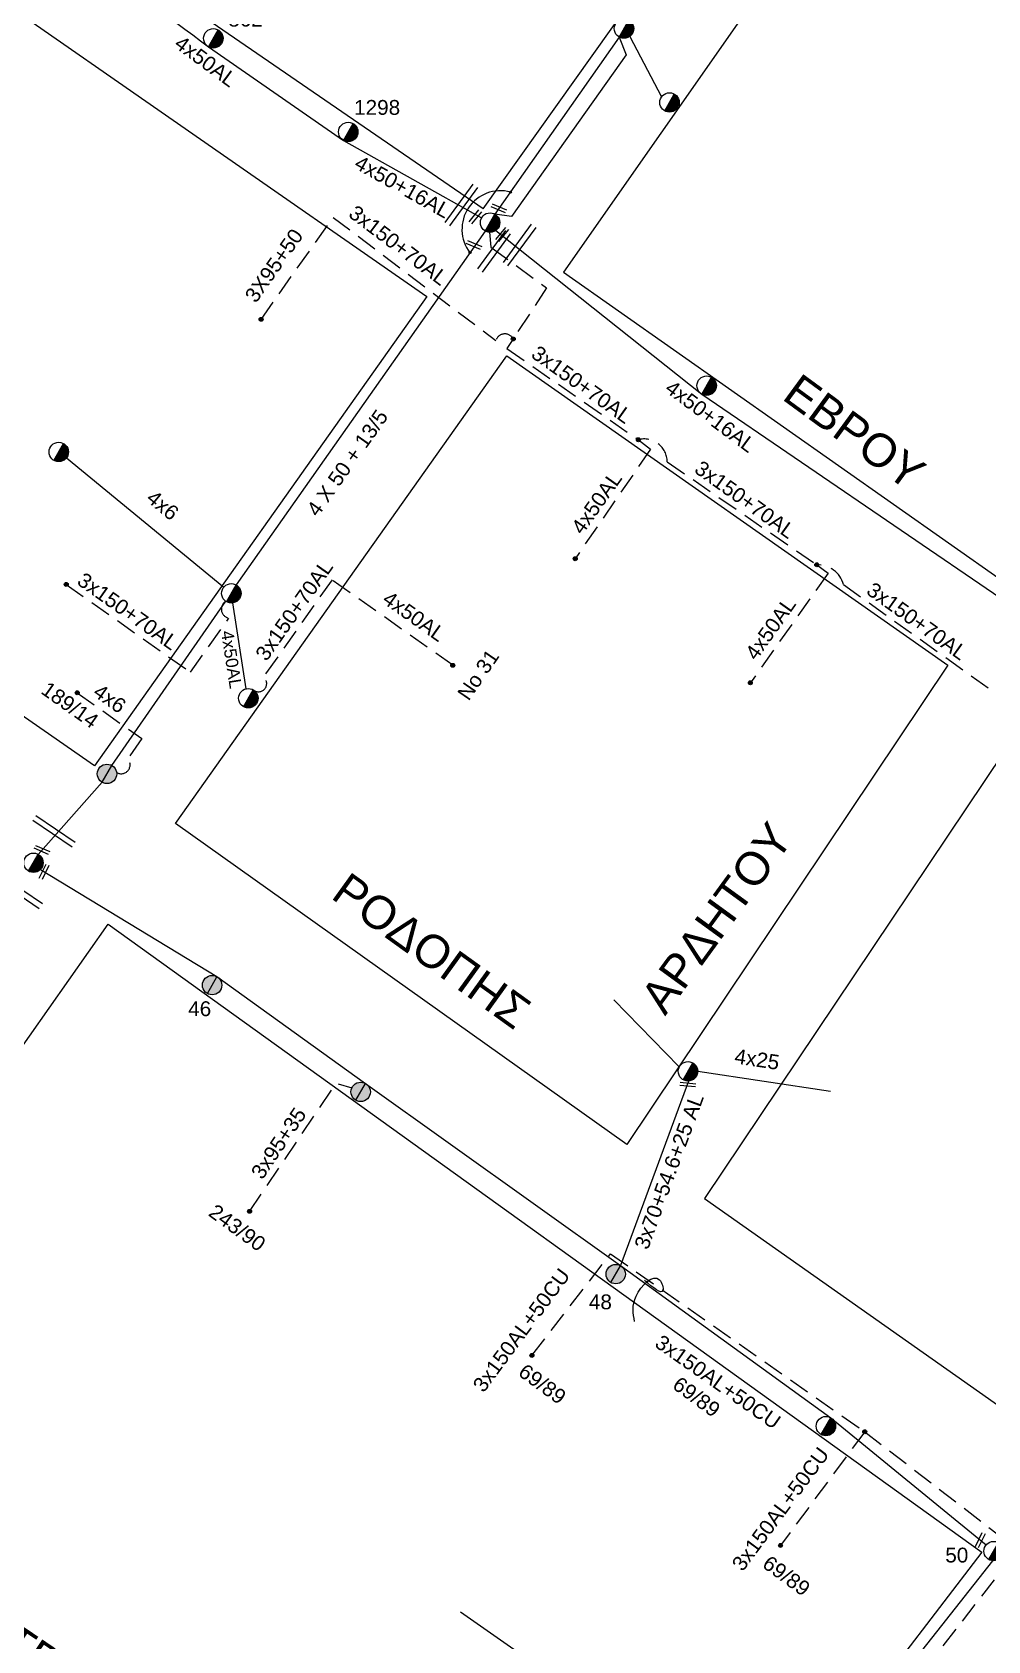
# Model space of a CAD drawing. Header units: millimetres. Extents: x 1421 to 7149, y 887 to 1917.
# Drawn here: x 6187.8 to 6303.8, y 1621.6 to 1816.9 of the extents above; entities that cross this region are included whole.
import ezdxf
from ezdxf.enums import TextEntityAlignment as Align

# ---------------------------------------------------------------- set-up
doc = ezdxf.new("R2010")
doc.units = ezdxf.units.MM
doc.linetypes.add('DASHED', pattern=[19.05, 12.7, -6.35])
for name, color, linetype in [('2x6', 7, 'SYN_LINE'), ('3x48+38+13_5', 7, 'Continuous'), ('4 X 50 + 13.5', 7, 'SYN_LINE'), ('4x6', 7, 'SYN_LINE'), ('Άγνωστα', 7, 'Continuous'), ('Γυμνά εναέρια ΧΤ (3Φ) 4x50AL', 7, 'Continuous'), ('Γυμνά εναέρια ΧΤ και ΦΟΠ (3Φ)   4x50+16AL', 7, 'Continuous'), ('Εναέρια παροχή ΧΤ 4x25', 7, 'SYN_LINE'), ('Καλωδια Χ.Τ 3x95+35', 7, 'DASHED'), ('Καλωδια ΧΤ  3X95+50', 7, 'Continuous'), ('Καλώδια ΧΤ   3x150+70AL', 7, 'DASHED'), ('Καλώδια ΧΤ   3x150AL+50CU', 7, 'DASHED'), ('Μηχανική τομή', 7, 'Continuous'), ('Στύλος Ξύλινος', 7, 'Continuous'), ('Στύλος Ξύλινος @ 1', 7, 'Continuous'), ('Στύλος ΦΜ', 7, 'Continuous'), ('Στύλος ΦΜ @ 1', 7, 'Continuous'), ('Συνδέσεις', 7, 'Continuous'), ('Συνεστραμμένα ΧΤ   3x70+54.6+25 AL', 7, 'SYN_LINE'), ('Τομή', 7, 'Continuous'), ('Υπόβαθρο ΔΕΗ', 7, 'Continuous'), ('Υπόγεια καλώδια Παροχών ΧΤ   4x50AL', 7, 'DASHED'), ('Υπόγεια καλώδια Παροχών ΧΤ   4x6', 7, 'DASHED')]:
    doc.layers.add(name, color=color, linetype=linetype)
doc.styles.add('arial', font='arial.ttf')
doc.styles.get("Standard").update_dxf_attribs({"font": 'arial.ttf'})
doc.linetypes.add('SYN_LINE', pattern='A,0.5,-0.0001,["/\\/\\/\\/",Standard,S=0.1,R=0,X=0,Y=-0.05],-0.25', length=0.7501)

# ---------------------------------------------------------------- blocks, each defined once
blk = doc.blocks.new('ΥΠΑΡΧΩΝ ΞΥΛΙΝΟΣ ΣΤΥΛΟΣ')
at = {"layer": 'Στύλος Ξύλινος'}
h = blk.add_hatch(color=256, dxfattribs=at)
h.paths.add_polyline_path([(-2.62, 0, 0.270008), (-1.29, -2.28), (1.3, 2.27, 0.576266)])
h.paths.add_polyline_path([(-1.29, -2.28, 0.574793), (2.62, 0, 0.268822), (1.3, 2.27)])
blk.add_line((-1.29, -2.28), (1.3, 2.27), dxfattribs=at)
blk.add_circle((0, 0), 2.62, dxfattribs=at)
at = {"layer": 'Στύλος Ξύλινος', "flags": 4}
for tag, p in [('ΑΡΙΘΜΟΣ', (-4.91, 8.6)), ('ΤΥΠΟΣ', (-4.85, 3.39))]:
    blk.add_attdef(tag, p, '', height=4, dxfattribs=at)
blk = doc.blocks.new('ΥΠΑΡΧΩΝ ΤΣΙΜΕΝΤΕΝΙΟΣ ΣΤΥΛΟΣ')
at = {"layer": 'Στύλος ΦΜ'}
blk.add_hatch(color=256, dxfattribs=at).paths.add_polyline_path([(-1.29, -2.28, 0.574793), (2.62, 0, 0.268822), (1.3, 2.27)])
blk.add_line((-1.29, -2.28), (1.3, 2.27), dxfattribs=at)
blk.add_circle((0, 0), 2.62, dxfattribs=at)
at = {"layer": 'Στύλος ΦΜ', "flags": 4}
for tag, p in [('ΑΡΙΘΜΟΣ', (-4.68, 8.05)), ('ΤΥΠΟΣ', (-4.91, 3.03))]:
    blk.add_attdef(tag, p, '', height=4, dxfattribs=at)
blk = doc.blocks.new('ΜΗΧΑΝΙΚΗ ΤΟΜΗ')
at = {"layer": 'Μηχανική τομή', "ltscale": 40}
for p, q in [((-3.67, 1.17), (3.91, 1.17)), ((3.91, -0.38), (-3.67, -0.38))]:
    blk.add_line(p, q, dxfattribs=at)
blk = doc.blocks.new('_ΣΥΝΔΕΣΗ')
at = {"layer": 'Συνδέσεις', "linetype": 'SYN_LINE', "ltscale": 40}
blk.add_hatch(color=256, dxfattribs=at).paths.add_polyline_path([(0.5, -0.01, 1), (-0.5, -0.01, 1)])
at = {"layer": 'Συνδέσεις'}
blk.add_circle((0, -0.01), 0.5, dxfattribs=at)
blk = doc.blocks.new('ΤΟΜΗ')
at = {"layer": 'Τομή', "ltscale": 40}
for p, q in [((10.95, 0.22), (-12.13, 0.22)), ((10.95, -2.57), (-12.13, -2.57))]:
    blk.add_line(p, q, dxfattribs=at)

msp = doc.modelspace()

# ---------------------------------------------------------------- linework, layer by layer
at = {"layer": '2x6', "color": 1, "lineweight": -3, "ltscale": 10}
msp.add_lwpolyline([(6260.34, 1816.42), (6264.2, 1809.09)], dxfattribs=at)
at = {"layer": '3x48+38+13_5', "color": 173, "lineweight": -3, "ltscale": 0.2}
msp.add_lwpolyline([(6188.79, 1715.27), (6210.21, 1702.24), (6228.25, 1689.28), (6259.22, 1667.15), (6284.74, 1648.68), (6303.61, 1633.23)], dxfattribs=at)
at = {"layer": '4 X 50 + 13.5', "color": 1, "linetype": 'Continuous', "lineweight": -3, "ltscale": 20}
for points in [[(6242.78, 1792.79), (6212.53, 1749.81)], [(6197.44, 1727.9), (6211.27, 1747.82)]]:
    msp.add_lwpolyline(points, dxfattribs=at)
at = {"layer": '4 X 50 + 13.5', "color": 1, "linetype": 'Continuous', "lineweight": -3, "ltscale": 15}
msp.add_lwpolyline([(6196.27, 1725.85), (6188.51, 1717.09)], dxfattribs=at)
at = {"layer": '4x6', "color": 1, "lineweight": -3, "ltscale": 20}
msp.add_lwpolyline([(6191.93, 1765.26), (6211.04, 1749.53)], dxfattribs=at)
at = {"layer": 'Άγνωστα', "lineweight": -3, "ltscale": 0.1}
msp.add_spline([(6260.93, 1660.36), (6261.1, 1663.44), (6263.96, 1665.42), (6264.37, 1664.14), (6262.14, 1665.34)], degree=3, dxfattribs=at)
at = {"layer": 'Γυμνά εναέρια ΧΤ (3Φ) 4x50AL', "color": 62, "lineweight": -3, "ltscale": 0.2}
msp.add_line((6209.19, 1815.17), (6225.57, 1803.8), dxfattribs=at)
at = {"layer": 'Γυμνά εναέρια ΧΤ (3Φ) 4x50AL', "color": 1, "linetype": 'SYN_LINE', "lineweight": -3, "ltscale": 20}
msp.add_lwpolyline([(6213.75, 1737.2), (6212.13, 1747.62)], dxfattribs=at)
at = {"layer": 'Γυμνά εναέρια ΧΤ (3Φ) 4x50AL', "color": 62, "lineweight": -3, "ltscale": 0.2}
msp.add_arc((7408.89, 3438.85), 2018.82, 232.4507, 233.54013, dxfattribs=at)
at = {"layer": 'Γυμνά εναέρια ΧΤ και ΦΟΠ (3Φ)   4x50+16AL', "color": 62, "lineweight": -3, "ltscale": 0.2}
msp.add_line((6225.57, 1803.8), (6242.34, 1794.38), dxfattribs=at)
at = {"layer": 'Γυμνά εναέρια ΧΤ και ΦΟΠ (3Φ)   4x50+16AL', "color": 6, "lineweight": -3, "ltscale": 0.2}
msp.add_lwpolyline([(6244.06, 1792.86), (6269.09, 1772.99), (6305.39, 1748.19), (6327.27, 1731.99), (6363.06, 1708.31)], dxfattribs=at)
at = {"layer": 'Γυμνά εναέρια ΧΤ και ΦΟΠ (3Φ)   4x50+16AL', "color": 151, "lineweight": -3, "ltscale": 0.2}
msp.add_lwpolyline([(6278.26, 1598.16), (6304.42, 1631.31)], dxfattribs=at)
at = {"layer": 'Εναέρια παροχή ΧΤ 4x25', "color": 206, "lineweight": -3, "ltscale": 0.1}
msp.add_lwpolyline([(6268.59, 1690.77), (6284.73, 1688.33)], dxfattribs=at)
at = {"layer": 'Καλωδια Χ.Τ 3x95+35', "color": 173, "lineweight": -3, "ltscale": 0.2, "flags": 128}
msp.add_lwpolyline([(6214.16, 1673.74), (6224.69, 1689.31), (6226.59, 1688.74)], dxfattribs=at)
at = {"layer": 'Καλωδια ΧΤ  3X95+50', "color": 27, "linetype": 'DASHED', "lineweight": -3, "ltscale": 0.2}
msp.add_lwpolyline([(6215.57, 1782.06), (6224.31, 1794.45)], dxfattribs=at)
at = {"layer": 'Καλώδια ΧΤ   3x150+70AL', "color": 27, "lineweight": -3, "ltscale": 0.2}
for points in [[(6224.31, 1794.45), (6244.07, 1779.49, -0.671021), (6246.18, 1779.68)], [(6261.38, 1767.44, -0.494428), (6264.88, 1764.76), (6283.05, 1752.25)], [(6283.05, 1752.25, -0.346744), (6286.3, 1749.85), (6316.53, 1728.26), (6307.13, 1713.43)]]:
    msp.add_lwpolyline(points, format="xyb", dxfattribs=at)
msp.add_lwpolyline([(6243.32, 1792.63), (6243.47, 1790.83), (6250.23, 1785.89), (6245.42, 1778.52), (6261.38, 1767.44)], dxfattribs=at)
at = {"layer": 'Καλώδια ΧΤ   3x150+70AL', "color": 1, "lineweight": -3, "ltscale": 0.2}
for points in [[(6224.18, 1750.42), (6215.84, 1738.63, -0.984897), (6214.7, 1737.01)], [(6191.9, 1749.88), (6206.99, 1739.2), (6211.66, 1745.79, -0.69728), (6211.27, 1747.82, -0.53887)]]:
    msp.add_lwpolyline(points, format="xyb", dxfattribs=at)
at = {"layer": 'Καλώδια ΧΤ   3x150AL+50CU', "color": 27, "lineweight": -3, "ltscale": 0.2}
msp.add_lwpolyline([(6248.45, 1656.24), (6258.01, 1668.6), (6288.87, 1646.98), (6308.8, 1631.62), (6313.29, 1638.05, 0.47934), (6321.34, 1643.9)], format="xyb", dxfattribs=at)
at = {"layer": 'Καλώδια ΧΤ   3x150AL+50CU', "color": 85, "linetype": 'DASHED', "lineweight": -3, "ltscale": 0.2}
msp.add_lwpolyline([(6325.86, 1655), (6330.21, 1651.84), (6318.41, 1636.02), (6314.03, 1635.01), (6307.71, 1626.85), (6304.59, 1629.01), (6280.39, 1597.79), (6278.83, 1597.33)], dxfattribs=at)
at = {"layer": 'Καλώδια ΧΤ   3x150AL+50CU', "color": 27, "lineweight": -3, "ltscale": 0.2}
msp.add_lwpolyline([(6288.87, 1646.98), (6278.64, 1633.17)], dxfattribs=at)
at = {"layer": 'Συνεστραμμένα ΧΤ   3x70+54.6+25 AL', "color": 1, "lineweight": -3, "ltscale": 20}
msp.add_lwpolyline([(6259.06, 1816.34), (6243.95, 1794.83)], dxfattribs=at)
at = {"layer": 'Συνεστραμμένα ΧΤ   3x70+54.6+25 AL', "color": 62, "lineweight": -3, "ltscale": 20}
msp.add_lwpolyline([(6259.06, 1816.34), (6259.9, 1814.17), (6245.97, 1794.54), (6243.95, 1794.83)], dxfattribs=at)
at = {"layer": 'Συνεστραμμένα ΧΤ   3x70+54.6+25 AL', "color": 206, "lineweight": -3, "ltscale": 20}
for points in [[(6258.41, 1699.42), (6266.31, 1691.35)], [(6267.45, 1689.57), (6259.22, 1667.15)]]:
    msp.add_lwpolyline(points, dxfattribs=at)
at = {"layer": 'Υπόβαθρο ΔΕΗ', "lineweight": -3, "ltscale": 0.2}
for points in [[(6242.53, 1795.5), (6313.92, 1895.74), (6304.83, 1902.55)], [(6375.27, 1852.76), (6323.48, 1889.5), (6252.3, 1787.79), (6305.74, 1750.24), (6375.27, 1852.76)], [(6242.53, 1795.5), (6197.9, 1826.17), (6218.67, 1852.49)], [(6195.34, 1727.83), (6138.43, 1767.4), (6180.67, 1823.09), (6235.69, 1784.84), (6195.34, 1727.83)], [(6298.95, 1740.07), (6259.96, 1681.87), (6205.19, 1720.83), (6245.39, 1777.65), (6298.95, 1740.07)], [(6355.24, 1698.62), (6307.99, 1732.83), (6269.4, 1675.31), (6313.23, 1644.44), (6355.24, 1698.62)], [(6229.97, 1619.97), (6271.43, 1591.28), (6254.44, 1568.88), (6149.19, 1640.61), (6197, 1708.62), (6303.11, 1632.34), (6277.39, 1598.75), (6239.8, 1625.07)]]:
    msp.add_lwpolyline(points, dxfattribs=at)
at = {"layer": 'Υπόβαθρο ΔΕΗ', "lineweight": -3}
msp.add_arc((6244.63, 1793.01), 4.67, 75.0143, 217.5908, dxfattribs=at)
at = {"layer": 'Υπόγεια καλώδια Παροχών ΧΤ   4x50AL', "color": 1, "lineweight": -3, "ltscale": 0.2}
msp.add_line((6238.84, 1740.05), (6224.18, 1750.42), dxfattribs=at)
at = {"layer": 'Υπόγεια καλώδια Παροχών ΧΤ   4x50AL', "color": 27, "linetype": 'DASHED', "lineweight": -3, "ltscale": 0.2}
for points in [[(6261.38, 1767.44), (6262.85, 1766.3), (6253.7, 1752.99)], [(6283.05, 1752.25), (6284.41, 1751.22), (6274.98, 1737.93)]]:
    msp.add_lwpolyline(points, dxfattribs=at)
at = {"layer": 'Υπόγεια καλώδια Παροχών ΧΤ   4x6', "color": 1, "linetype": 'DASHED', "lineweight": -3, "ltscale": 0.2}
msp.add_lwpolyline([(6193.24, 1736.71), (6201.1, 1731.15), (6199.37, 1728.7, -0.870218), (6198.02, 1727.04)], format="xyb", dxfattribs=at)

# ---------------------------------------------------------------- block references
at = {"layer": 'Μηχανική τομή', "lineweight": -3}
for p, xscale, yscale, zscale, rotation in [((6241.51, 1794.6), 0.249999999998024, 0.249999999998024, 0.249999999998024, 230.4616067285055), ((6244.5, 1795.62), 0.2499999999981928, 0.2499999999981928, 0.2499999999981928, 157.0804372789088), ((6241.49, 1791.18), 0.2499999999981928, 0.2499999999981928, 0.2499999999981928, 157.0804372789088), ((6244.78, 1792.44), 0.249999999998024, 0.249999999998024, 0.249999999998024, 230.4616067285055), ((6189.02, 1717.72), 0.2499999999981928, 0.2499999999981928, 0.2499999999981928, 157.0804372789088), ((6189.14, 1715.03), 0.2499999999982136, 0.2499999999982136, 0.2499999999982136, 243.7505788180471), ((6267.43, 1689.23), 0.2499999999982291, 0.2499999999982291, 0.2499999999982291, 174.7388265527798), ((6302.82, 1633.87), 0.2499999999982136, 0.2499999999982136, 0.2499999999982136, 243.7505788180471)]:
    msp.add_blockref('ΜΗΧΑΝΙΚΗ ΤΟΜΗ', p, dxfattribs=dict(at, xscale=xscale, yscale=yscale, zscale=zscale, rotation=rotation))
at = {"layer": 'Στύλος Ξύλινος @ 1', "lineweight": -3, "ltscale": 40, "xscale": 0.4499999999998181, "yscale": 0.4499999999998181, "zscale": 0.4499999999998181}
for p in [(6196.85, 1726.87), (6227.66, 1688.25)]:
    msp.add_blockref('ΥΠΑΡΧΩΝ ΞΥΛΙΝΟΣ ΣΤΥΛΟΣ', p, dxfattribs=at)
at = {"layer": 'Στύλος Ξύλινος @ 1', "lineweight": -3, "ltscale": 40}
ref = msp.add_blockref('ΥΠΑΡΧΩΝ ΞΥΛΙΝΟΣ ΣΤΥΛΟΣ', (6209.62, 1701.21), dxfattribs=dict(at, xscale=0.4499999999998181, yscale=0.4499999999998181, zscale=0.4499999999998181))
ref.add_attrib('ΑΡΙΘΜΟΣ', '46', (6206.71, 1697.45), dxfattribs={"layer": 'Στύλος Ξύλινος', "height": 1.8, "flags": 4})
ref = msp.add_blockref('ΥΠΑΡΧΩΝ ΞΥΛΙΝΟΣ ΣΤΥΛΟΣ', (6258.63, 1666.12), dxfattribs=dict(at, xscale=0.4499999999998181, yscale=0.4499999999998181, zscale=0.4499999999998181))
ref.add_attrib('ΑΡΙΘΜΟΣ', '48', (6255.37, 1661.85), dxfattribs={"layer": 'Στύλος Ξύλινος', "height": 1.8, "flags": 4})
at = {"layer": 'Στύλος ΦΜ @ 1', "lineweight": -3, "ltscale": 40}
ref = msp.add_blockref('ΥΠΑΡΧΩΝ ΤΣΙΜΕΝΤΕΝΙΟΣ ΣΤΥΛΟΣ', (6259.64, 1817.37), dxfattribs=dict(at, xscale=0.4499999999998181, yscale=0.4499999999998181, zscale=0.4499999999998181))
ref.add_attrib('ΑΡΙΘΜΟΣ', '529', (6254.46, 1819.39), dxfattribs={"layer": 'Στύλος ΦΜ', "height": 1.8, "flags": 4})
ref = msp.add_blockref('ΥΠΑΡΧΩΝ ΤΣΙΜΕΝΤΕΝΙΟΣ ΣΤΥΛΟΣ', (6209.77, 1816.19), dxfattribs=dict(at, xscale=0.4499999999998181, yscale=0.4499999999998181, zscale=0.4499999999998181))
ref.add_attrib('ΑΡΙΘΜΟΣ', '862', (6211.57, 1817.62), dxfattribs={"layer": 'Στύλος ΦΜ', "height": 1.8, "flags": 4})
at = {"layer": 'Στύλος ΦΜ @ 1', "lineweight": -3, "ltscale": 40, "xscale": 0.4499999999998181, "yscale": 0.4499999999998181, "zscale": 0.4499999999998181}
for p in [(6265.16, 1808.4), (6243.37, 1793.81), (6269.67, 1774.01), (6190.99, 1765.96), (6211.95, 1748.79), (6214.02, 1736.05), (6187.92, 1716.07), (6267.41, 1690.75), (6284.15, 1647.66)]:
    msp.add_blockref('ΥΠΑΡΧΩΝ ΤΣΙΜΕΝΤΕΝΙΟΣ ΣΤΥΛΟΣ', p, dxfattribs=at)
at = {"layer": 'Στύλος ΦΜ @ 1', "lineweight": -3, "ltscale": 40}
ref = msp.add_blockref('ΥΠΑΡΧΩΝ ΤΣΙΜΕΝΤΕΝΙΟΣ ΣΤΥΛΟΣ', (6226.15, 1804.82), dxfattribs=dict(at, xscale=0.4499999999998181, yscale=0.4499999999998181, zscale=0.4499999999998181))
ref.add_attrib('ΑΡΙΘΜΟΣ', '1298', (6226.86, 1806.9), dxfattribs={"layer": 'Στύλος ΦΜ', "height": 1.8, "flags": 4})
ref = msp.add_blockref('ΥΠΑΡΧΩΝ ΤΣΙΜΕΝΤΕΝΙΟΣ ΣΤΥΛΟΣ', (6304.52, 1632.48), dxfattribs=dict(at, xscale=0.4499999999998181, yscale=0.4499999999998181, zscale=0.4499999999998181))
ref.add_attrib('ΑΡΙΘΜΟΣ', '50', (6298.65, 1631.1), dxfattribs={"layer": 'Στύλος ΦΜ', "height": 1.8, "flags": 4})
at = {"layer": 'Συνδέσεις', "lineweight": -3}
for p, xscale, yscale, zscale in [((6245.84, 1797.52), 0.25, 0.25, 0.25), ((6240.94, 1790.19), 0.25, 0.25, 0.25), ((6215.57, 1782.07), 0.4777242751392805, 0.4777242751392805, 0.4777242751392805), ((6246.18, 1779.69), 0.4777242751392805, 0.4777242751392805, 0.4777242751392805), ((6261.38, 1767.44), 0.4777242751392805, 0.4777242751392805, 0.4777242751392805), ((6253.71, 1753), 0.4777242751392805, 0.4777242751392805, 0.4777242751392805), ((6283.05, 1752.26), 0.4777242751392805, 0.4777242751392805, 0.4777242751392805), ((6191.9, 1749.88), 0.4777242751392805, 0.4777242751392805, 0.4777242751392805), ((6238.84, 1740.05), 0.4777242751392805, 0.4777242751392805, 0.4777242751392805), ((6238.84, 1740.05), 0.4777242751392805, 0.4777242751392805, 0.4777242751392805), ((6193.24, 1736.72), 0.4777242751392805, 0.4777242751392805, 0.4777242751392805), ((6274.98, 1737.93), 0.4777242751392805, 0.4777242751392805, 0.4777242751392805), ((6214.16, 1673.75), 0.4777242751392805, 0.4777242751392805, 0.4777242751392805), ((6248.45, 1656.25), 0.4777242751392805, 0.4777242751392805, 0.4777242751392805), ((6288.87, 1646.98), 0.4777242751392805, 0.4777242751392805, 0.4777242751392805), ((6278.64, 1633.17), 0.4777242751392805, 0.4777242751392805, 0.4777242751392805)]:
    msp.add_blockref('_ΣΥΝΔΕΣΗ', p, dxfattribs=dict(at, xscale=xscale, yscale=yscale, zscale=zscale))
at = {"layer": 'Τομή', "lineweight": -3}
for p, xscale, yscale, zscale, rotation in [((6240.04, 1795.67), 0.2500000000006148, 0.2500000000006148, 0.2500000000006148, 233.8266967346737), ((6247.12, 1790.81), 0.2500000000006148, 0.2500000000006148, 0.2500000000006148, 233.8266967346737), ((6244.03, 1790.03), 0.2500000000006148, 0.2500000000006148, 0.2500000000006148, 233.8266967346737), ((6190.13, 1719.75), 0.2500000000007785, 0.2500000000007785, 0.2500000000007785, 145.8731991885383), ((6186.15, 1712.28), 0.2500000000007785, 0.2500000000007785, 0.2500000000007785, 145.8731991885383)]:
    msp.add_blockref('ΤΟΜΗ', p, dxfattribs=dict(at, xscale=xscale, yscale=yscale, zscale=zscale, rotation=rotation))

# ---------------------------------------------------------------- texts
at = {"lineweight": -3, "ltscale": 40, "char_height": 4, "width": 64.8866, "attachment_point": 1, "style": 'arial'}
for s, insert, rotation in [('ΕΒΡΟΥ', (6281.04, 1775.67), 323.8104), ('ΑΡΔΗΤΟΥ', (6261.39, 1699.75), 53.9803), ('ΡΟΔΟΠΗΣ', (6226.23, 1715.1), 324.2396), ('ΛΥΣΙΣΤΡΑΤΗΣ', (6172.59, 1632.82), 326)]:
    msp.add_mtext(s, dxfattribs=dict(at, insert=insert, rotation=rotation))
at = {"layer": 'Άγνωστα', "lineweight": -3, "ltscale": 0.1}
for s, height, rotation, p in [('4x50AL', 1.8, 323.5129, (6208.85, 1813.41)), ('4x50+16AL', 1.8, 330.6934, (6232.76, 1798.17)), ('3x150+70AL', 1.8, 322.8757, (6232.25, 1791.06)), ('3X95+50', 1.8, 54.8069, (6217.12, 1788.6)), ('3x150+70AL', 1.8, 324.452, (6254.52, 1774.15)), (' 4x50+16AL', 1.8, 323.4838, (6269.87, 1770.5)), ('4 X 50 + 13/5', 1.8, 54.8625, (6226.03, 1764.64)), ('3x150+70AL', 1.8, 324.452, (6274.34, 1760.18)), ('4x50AL', 1.8, 54.6553, (6256.3, 1759.81)), ('4x6', 1.8, 320.5451, (6203.63, 1759.5)), ('3x150+70AL', 1.8, 324.7139, (6199.39, 1746.62)), ('3x150+70AL', 1.8, 54.7187, (6219.58, 1746.75)), ('4x50AL', 1.8, 324.7187, (6234.16, 1746.01)), ('3x150+70AL', 1.8, 324.452, (6295.23, 1745.42)), ('4x50AL', 1.8, 54.6553, (6277.42, 1744.53)), ('4x50AL', 1.5, 278.8494, (6211.98, 1740.75)), ('No 31', 1.8, 55.4208, (6241.93, 1738.91)), ('189/14', 1.8, 324.7139, (6192.36, 1735.24)), ('4x6', 1.8, 324.7139, (6197.19, 1736.02)), (' 4x25', 1.8, 351.394, (6275.45, 1692.26)), ('3x95+35', 1.8, 55.9388, (6217.69, 1682.02)), ('3x70+54.6+25 AL', 1.8, 69.8416, (6265.1, 1678.6)), ('243/90', 1.8, 323.8283, (6212.68, 1671.76)), ('3x150AL+50CU', 1.8, 53.4615, (6247.17, 1659.32)), ('3x150AL+50CU', 1.8, 324.986, (6271.05, 1653.03)), ('69/89', 1.8, 323.8283, (6249.73, 1652.78)), ('69/89', 1.8, 323.8283, (6268.45, 1651.22)), ('3x150AL+50CU', 1.8, 53.4615, (6278.63, 1637.6)), ('69/89', 1.8, 323.8283, (6279.37, 1629.49))]:
    msp.add_text(s, height=height, rotation=rotation, dxfattribs=at).set_placement(p, align=Align.MIDDLE_CENTER)

doc.saveas('drawing.dxf')
